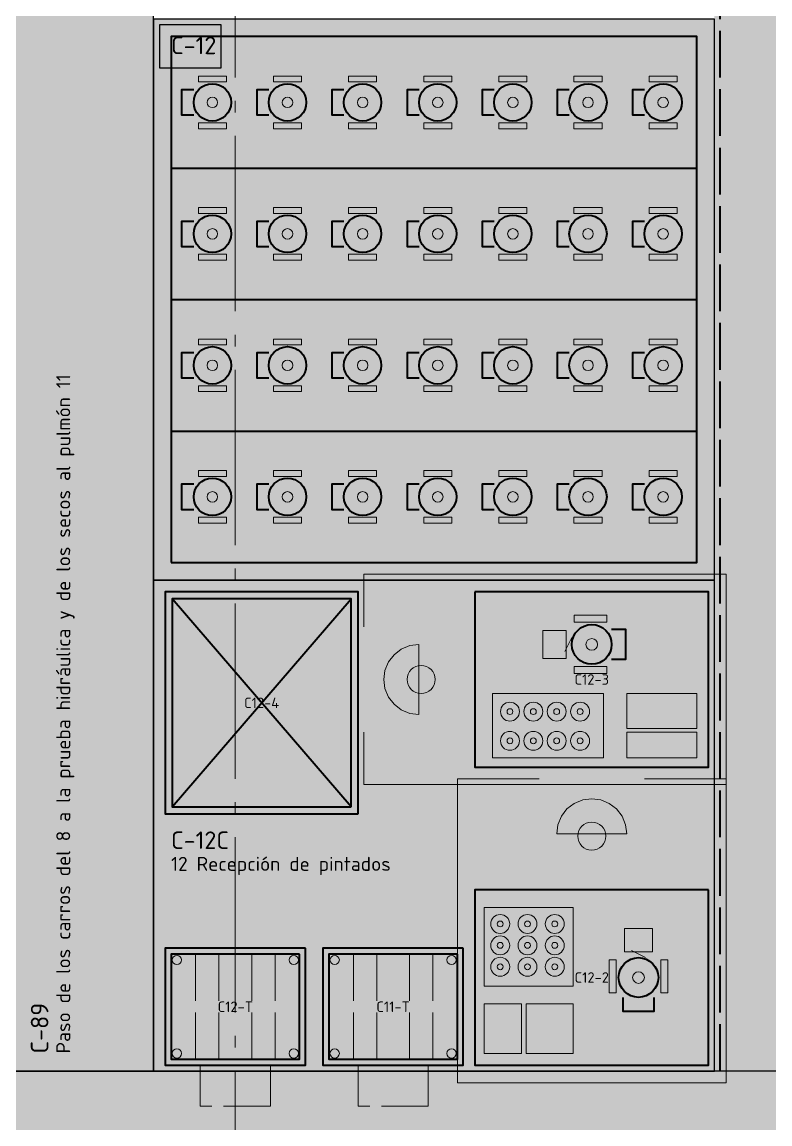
# Model space of a CAD drawing. Header units: millimetres. Extents: x 0 to 1189, y 0 to 841.
# Drawn here: x 596.7 to 660.8, y 415.5 to 509.8 of the extents above; entities that cross this region are included whole.
import ezdxf
from ezdxf.enums import TextEntityAlignment as Align

# ---------------------------------------------------------------- set-up
doc = ezdxf.new("R2010")
doc.units = ezdxf.units.MM
doc.linetypes.add('IRAM-E-TRAZOS', pattern=[5, 4, -1])
doc.linetypes.add('IRAM-F-TRAZO-PUNTO', pattern=[20, 15, -2, 1, -2])
for name, color, linetype, lineweight, true_color in [('A-AREA-TRABAJO', 30, 'CONTINUOUS', 13, 0xeb963c), ('A-DEM-AM', 2, 'CONTINUOUS', 35, 0xd7a500), ('A-DEM-RO', 1, 'CONTINUOUS', 35, 0xd21e1e), ('A-EQUIPO', 30, 'CONTINUOUS', 35, 0xe67800), ('A-PASILLO', 2, 'IRAM-E-TRAZOS', 35, 0xd7a500), ('A-SENDA', 2, 'CONTINUOUS', 25, 0xd7a500)]:
    doc.layers.add(name, color=color, linetype=linetype, lineweight=lineweight, true_color=true_color)
for name, color, linetype, lineweight in [('A-EJE', 1, 'IRAM-F-TRAZO-PUNTO', 18), ('A-EQUIPO-FINO', 8, 'CONTINUOUS', 13), ('A-EQUIPO-OCULTO', 8, 'IRAM-E-TRAZOS', 13), ('A-EQUIPO-RELLENO', 9, 'CONTINUOUS', 13), ('A-OPERARIO', 6, 'CONTINUOUS', 18), ('A-RELLENO', 9, 'CONTINUOUS', 13), ('A-SECTOR', 1, 'CONTINUOUS', 25), ('A-SECTOR-TXT', 1, 'CONTINUOUS', 25), ('A-TEXTO', 7, 'CONTINUOUS', 18)]:
    doc.layers.add(name, color=color, linetype=linetype, lineweight=lineweight)
doc.styles.add('ISO3098', font='isocpeur.ttf')

msp = doc.modelspace()

# ---------------------------------------------------------------- hatches: boundary and pattern name
at = {"layer": 'A-EQUIPO-RELLENO', "true_color": 0xf0786e}
h = msp.add_hatch(color=7, dxfattribs=at)
h.dxf.hatch_style = 1
h.paths.add_polyline_path([(614.636, 502.875), (614.581, 503.289), (614.421, 503.675), (614.167, 504.006), (613.836, 504.261), (613.45, 504.42), (613.036, 504.475), (612.622, 504.42), (612.236, 504.261), (611.904, 504.006), (611.65, 503.675), (611.49, 503.289), (611.436, 502.875), (611.49, 502.461), (611.65, 502.075), (611.904, 501.744), (612.236, 501.489), (612.622, 501.33), (613.036, 501.275), (613.45, 501.33), (613.836, 501.489), (614.167, 501.744), (614.421, 502.075), (614.581, 502.461)])
at = {"layer": 'A-EQUIPO-RELLENO', "true_color": 0x969ba0}
h = msp.add_hatch(color=7, dxfattribs=at)
h.dxf.hatch_style = 1
h.paths.add_polyline_path([(611.836, 504.625), (614.236, 504.625), (614.236, 505.125), (611.836, 505.125)])
at = {"layer": 'A-EQUIPO-RELLENO', "true_color": 0xf0786e}
h = msp.add_hatch(color=7, dxfattribs=at)
h.dxf.hatch_style = 1
h.paths.add_polyline_path([(621.064, 502.875), (621.01, 503.289), (620.85, 503.675), (620.596, 504.006), (620.264, 504.261), (619.878, 504.42), (619.464, 504.475), (619.05, 504.42), (618.664, 504.261), (618.333, 504.006), (618.079, 503.675), (617.919, 503.289), (617.864, 502.875), (617.919, 502.461), (618.079, 502.075), (618.333, 501.744), (618.664, 501.489), (619.05, 501.33), (619.464, 501.275), (619.878, 501.33), (620.264, 501.489), (620.596, 501.744), (620.85, 502.075), (621.01, 502.461)])
at = {"layer": 'A-EQUIPO-RELLENO', "true_color": 0x969ba0}
h = msp.add_hatch(color=7, dxfattribs=at)
h.dxf.hatch_style = 1
h.paths.add_polyline_path([(618.264, 504.625), (620.664, 504.625), (620.664, 505.125), (618.264, 505.125)])
at = {"layer": 'A-EQUIPO-RELLENO', "true_color": 0xf0786e}
h = msp.add_hatch(color=7, dxfattribs=at)
h.dxf.hatch_style = 1
h.paths.add_polyline_path([(627.493, 502.875), (627.438, 503.289), (627.278, 503.675), (627.024, 504.006), (626.693, 504.261), (626.307, 504.42), (625.893, 504.475), (625.479, 504.42), (625.093, 504.261), (624.761, 504.006), (624.507, 503.675), (624.347, 503.289), (624.293, 502.875), (624.347, 502.461), (624.507, 502.075), (624.761, 501.744), (625.093, 501.489), (625.479, 501.33), (625.893, 501.275), (626.307, 501.33), (626.693, 501.489), (627.024, 501.744), (627.278, 502.075), (627.438, 502.461)])
at = {"layer": 'A-EQUIPO-RELLENO', "true_color": 0x969ba0}
h = msp.add_hatch(color=7, dxfattribs=at)
h.dxf.hatch_style = 1
h.paths.add_polyline_path([(624.693, 504.625), (627.093, 504.625), (627.093, 505.125), (624.693, 505.125)])
at = {"layer": 'A-EQUIPO-RELLENO', "true_color": 0xf0786e}
h = msp.add_hatch(color=7, dxfattribs=at)
h.dxf.hatch_style = 1
h.paths.add_polyline_path([(633.921, 502.875), (633.867, 503.289), (633.707, 503.675), (633.453, 504.006), (633.121, 504.261), (632.736, 504.42), (632.321, 504.475), (631.907, 504.42), (631.521, 504.261), (631.19, 504.006), (630.936, 503.675), (630.776, 503.289), (630.721, 502.875), (630.776, 502.461), (630.936, 502.075), (631.19, 501.744), (631.521, 501.489), (631.907, 501.33), (632.321, 501.275), (632.736, 501.33), (633.121, 501.489), (633.453, 501.744), (633.707, 502.075), (633.867, 502.461)])
at = {"layer": 'A-EQUIPO-RELLENO', "true_color": 0x969ba0}
h = msp.add_hatch(color=7, dxfattribs=at)
h.dxf.hatch_style = 1
h.paths.add_polyline_path([(631.121, 504.625), (633.521, 504.625), (633.521, 505.125), (631.121, 505.125)])
at = {"layer": 'A-EQUIPO-RELLENO', "true_color": 0xf0786e}
h = msp.add_hatch(color=7, dxfattribs=at)
h.dxf.hatch_style = 1
h.paths.add_polyline_path([(640.35, 502.875), (640.295, 503.289), (640.136, 503.675), (639.881, 504.006), (639.55, 504.261), (639.164, 504.42), (638.75, 504.475), (638.336, 504.42), (637.95, 504.261), (637.619, 504.006), (637.364, 503.675), (637.205, 503.289), (637.15, 502.875), (637.205, 502.461), (637.364, 502.075), (637.619, 501.744), (637.95, 501.489), (638.336, 501.33), (638.75, 501.275), (639.164, 501.33), (639.55, 501.489), (639.881, 501.744), (640.136, 502.075), (640.295, 502.461)])
at = {"layer": 'A-EQUIPO-RELLENO', "true_color": 0x969ba0}
h = msp.add_hatch(color=7, dxfattribs=at)
h.dxf.hatch_style = 1
h.paths.add_polyline_path([(637.55, 504.625), (639.95, 504.625), (639.95, 505.125), (637.55, 505.125)])
at = {"layer": 'A-EQUIPO-RELLENO', "true_color": 0xf0786e}
h = msp.add_hatch(color=7, dxfattribs=at)
h.dxf.hatch_style = 1
h.paths.add_polyline_path([(646.779, 502.875), (646.724, 503.289), (646.564, 503.675), (646.31, 504.006), (645.979, 504.261), (645.593, 504.42), (645.179, 504.475), (644.764, 504.42), (644.379, 504.261), (644.047, 504.006), (643.793, 503.675), (643.633, 503.289), (643.579, 502.875), (643.633, 502.461), (643.793, 502.075), (644.047, 501.744), (644.379, 501.489), (644.764, 501.33), (645.179, 501.275), (645.593, 501.33), (645.979, 501.489), (646.31, 501.744), (646.564, 502.075), (646.724, 502.461)])
at = {"layer": 'A-EQUIPO-RELLENO', "true_color": 0x969ba0}
h = msp.add_hatch(color=7, dxfattribs=at)
h.dxf.hatch_style = 1
h.paths.add_polyline_path([(643.979, 504.625), (646.379, 504.625), (646.379, 505.125), (643.979, 505.125)])
at = {"layer": 'A-EQUIPO-RELLENO', "true_color": 0xf0786e}
h = msp.add_hatch(color=7, dxfattribs=at)
h.dxf.hatch_style = 1
h.paths.add_polyline_path([(653.207, 502.875), (653.153, 503.289), (652.993, 503.675), (652.739, 504.006), (652.407, 504.261), (652.021, 504.42), (651.607, 504.475), (651.193, 504.42), (650.807, 504.261), (650.476, 504.006), (650.222, 503.675), (650.062, 503.289), (650.007, 502.875), (650.062, 502.461), (650.222, 502.075), (650.476, 501.744), (650.807, 501.489), (651.193, 501.33), (651.607, 501.275), (652.021, 501.33), (652.407, 501.489), (652.739, 501.744), (652.993, 502.075), (653.153, 502.461)])
at = {"layer": 'A-EQUIPO-RELLENO', "true_color": 0x969ba0}
h = msp.add_hatch(color=7, dxfattribs=at)
h.dxf.hatch_style = 1
h.paths.add_polyline_path([(650.407, 504.625), (652.807, 504.625), (652.807, 505.125), (650.407, 505.125)])
h = msp.add_hatch(color=7, dxfattribs=at)
h.dxf.hatch_style = 1
h.paths.add_polyline_path([(611.836, 500.625), (614.236, 500.625), (614.236, 501.125), (611.836, 501.125)])
h = msp.add_hatch(color=7, dxfattribs=at)
h.dxf.hatch_style = 1
h.paths.add_polyline_path([(618.264, 500.625), (620.664, 500.625), (620.664, 501.125), (618.264, 501.125)])
h = msp.add_hatch(color=7, dxfattribs=at)
h.dxf.hatch_style = 1
h.paths.add_polyline_path([(624.693, 500.625), (627.093, 500.625), (627.093, 501.125), (624.693, 501.125)])
h = msp.add_hatch(color=7, dxfattribs=at)
h.dxf.hatch_style = 1
h.paths.add_polyline_path([(631.121, 500.625), (633.521, 500.625), (633.521, 501.125), (631.121, 501.125)])
h = msp.add_hatch(color=7, dxfattribs=at)
h.dxf.hatch_style = 1
h.paths.add_polyline_path([(637.55, 500.625), (639.95, 500.625), (639.95, 501.125), (637.55, 501.125)])
h = msp.add_hatch(color=7, dxfattribs=at)
h.dxf.hatch_style = 1
h.paths.add_polyline_path([(643.979, 500.625), (646.379, 500.625), (646.379, 501.125), (643.979, 501.125)])
h = msp.add_hatch(color=7, dxfattribs=at)
h.dxf.hatch_style = 1
h.paths.add_polyline_path([(650.407, 500.625), (652.807, 500.625), (652.807, 501.125), (650.407, 501.125)])
at = {"layer": 'A-EQUIPO-RELLENO', "true_color": 0xf0786e}
h = msp.add_hatch(color=7, dxfattribs=at)
h.dxf.hatch_style = 1
h.paths.add_polyline_path([(614.636, 491.625), (614.581, 492.039), (614.421, 492.425), (614.167, 492.756), (613.836, 493.011), (613.45, 493.17), (613.036, 493.225), (612.622, 493.17), (612.236, 493.011), (611.904, 492.756), (611.65, 492.425), (611.49, 492.039), (611.436, 491.625), (611.49, 491.211), (611.65, 490.825), (611.904, 490.494), (612.236, 490.239), (612.622, 490.08), (613.036, 490.025), (613.45, 490.08), (613.836, 490.239), (614.167, 490.494), (614.421, 490.825), (614.581, 491.211)])
at = {"layer": 'A-EQUIPO-RELLENO', "true_color": 0x969ba0}
h = msp.add_hatch(color=7, dxfattribs=at)
h.dxf.hatch_style = 1
h.paths.add_polyline_path([(611.836, 493.375), (614.236, 493.375), (614.236, 493.875), (611.836, 493.875)])
at = {"layer": 'A-EQUIPO-RELLENO', "true_color": 0xf0786e}
h = msp.add_hatch(color=7, dxfattribs=at)
h.dxf.hatch_style = 1
h.paths.add_polyline_path([(621.064, 491.625), (621.01, 492.039), (620.85, 492.425), (620.596, 492.756), (620.264, 493.011), (619.878, 493.17), (619.464, 493.225), (619.05, 493.17), (618.664, 493.011), (618.333, 492.756), (618.079, 492.425), (617.919, 492.039), (617.864, 491.625), (617.919, 491.211), (618.079, 490.825), (618.333, 490.494), (618.664, 490.239), (619.05, 490.08), (619.464, 490.025), (619.878, 490.08), (620.264, 490.239), (620.596, 490.494), (620.85, 490.825), (621.01, 491.211)])
at = {"layer": 'A-EQUIPO-RELLENO', "true_color": 0x969ba0}
h = msp.add_hatch(color=7, dxfattribs=at)
h.dxf.hatch_style = 1
h.paths.add_polyline_path([(618.264, 493.375), (620.664, 493.375), (620.664, 493.875), (618.264, 493.875)])
at = {"layer": 'A-EQUIPO-RELLENO', "true_color": 0xf0786e}
h = msp.add_hatch(color=7, dxfattribs=at)
h.dxf.hatch_style = 1
h.paths.add_polyline_path([(627.493, 491.625), (627.438, 492.039), (627.278, 492.425), (627.024, 492.756), (626.693, 493.011), (626.307, 493.17), (625.893, 493.225), (625.479, 493.17), (625.093, 493.011), (624.761, 492.756), (624.507, 492.425), (624.347, 492.039), (624.293, 491.625), (624.347, 491.211), (624.507, 490.825), (624.761, 490.494), (625.093, 490.239), (625.479, 490.08), (625.893, 490.025), (626.307, 490.08), (626.693, 490.239), (627.024, 490.494), (627.278, 490.825), (627.438, 491.211)])
at = {"layer": 'A-EQUIPO-RELLENO', "true_color": 0x969ba0}
h = msp.add_hatch(color=7, dxfattribs=at)
h.dxf.hatch_style = 1
h.paths.add_polyline_path([(624.693, 493.375), (627.093, 493.375), (627.093, 493.875), (624.693, 493.875)])
at = {"layer": 'A-EQUIPO-RELLENO', "true_color": 0xf0786e}
h = msp.add_hatch(color=7, dxfattribs=at)
h.dxf.hatch_style = 1
h.paths.add_polyline_path([(633.921, 491.625), (633.867, 492.039), (633.707, 492.425), (633.453, 492.756), (633.121, 493.011), (632.736, 493.17), (632.321, 493.225), (631.907, 493.17), (631.521, 493.011), (631.19, 492.756), (630.936, 492.425), (630.776, 492.039), (630.721, 491.625), (630.776, 491.211), (630.936, 490.825), (631.19, 490.494), (631.521, 490.239), (631.907, 490.08), (632.321, 490.025), (632.736, 490.08), (633.121, 490.239), (633.453, 490.494), (633.707, 490.825), (633.867, 491.211)])
at = {"layer": 'A-EQUIPO-RELLENO', "true_color": 0x969ba0}
h = msp.add_hatch(color=7, dxfattribs=at)
h.dxf.hatch_style = 1
h.paths.add_polyline_path([(631.121, 493.375), (633.521, 493.375), (633.521, 493.875), (631.121, 493.875)])
at = {"layer": 'A-EQUIPO-RELLENO', "true_color": 0xf0786e}
h = msp.add_hatch(color=7, dxfattribs=at)
h.dxf.hatch_style = 1
h.paths.add_polyline_path([(640.35, 491.625), (640.295, 492.039), (640.136, 492.425), (639.881, 492.756), (639.55, 493.011), (639.164, 493.17), (638.75, 493.225), (638.336, 493.17), (637.95, 493.011), (637.619, 492.756), (637.364, 492.425), (637.205, 492.039), (637.15, 491.625), (637.205, 491.211), (637.364, 490.825), (637.619, 490.494), (637.95, 490.239), (638.336, 490.08), (638.75, 490.025), (639.164, 490.08), (639.55, 490.239), (639.881, 490.494), (640.136, 490.825), (640.295, 491.211)])
at = {"layer": 'A-EQUIPO-RELLENO', "true_color": 0x969ba0}
h = msp.add_hatch(color=7, dxfattribs=at)
h.dxf.hatch_style = 1
h.paths.add_polyline_path([(637.55, 493.375), (639.95, 493.375), (639.95, 493.875), (637.55, 493.875)])
at = {"layer": 'A-EQUIPO-RELLENO', "true_color": 0xf0786e}
h = msp.add_hatch(color=7, dxfattribs=at)
h.dxf.hatch_style = 1
h.paths.add_polyline_path([(646.779, 491.625), (646.724, 492.039), (646.564, 492.425), (646.31, 492.756), (645.979, 493.011), (645.593, 493.17), (645.179, 493.225), (644.764, 493.17), (644.379, 493.011), (644.047, 492.756), (643.793, 492.425), (643.633, 492.039), (643.579, 491.625), (643.633, 491.211), (643.793, 490.825), (644.047, 490.494), (644.379, 490.239), (644.764, 490.08), (645.179, 490.025), (645.593, 490.08), (645.979, 490.239), (646.31, 490.494), (646.564, 490.825), (646.724, 491.211)])
at = {"layer": 'A-EQUIPO-RELLENO', "true_color": 0x969ba0}
h = msp.add_hatch(color=7, dxfattribs=at)
h.dxf.hatch_style = 1
h.paths.add_polyline_path([(643.979, 493.375), (646.379, 493.375), (646.379, 493.875), (643.979, 493.875)])
at = {"layer": 'A-EQUIPO-RELLENO', "true_color": 0xf0786e}
h = msp.add_hatch(color=7, dxfattribs=at)
h.dxf.hatch_style = 1
h.paths.add_polyline_path([(653.207, 491.625), (653.153, 492.039), (652.993, 492.425), (652.739, 492.756), (652.407, 493.011), (652.021, 493.17), (651.607, 493.225), (651.193, 493.17), (650.807, 493.011), (650.476, 492.756), (650.222, 492.425), (650.062, 492.039), (650.007, 491.625), (650.062, 491.211), (650.222, 490.825), (650.476, 490.494), (650.807, 490.239), (651.193, 490.08), (651.607, 490.025), (652.021, 490.08), (652.407, 490.239), (652.739, 490.494), (652.993, 490.825), (653.153, 491.211)])
at = {"layer": 'A-EQUIPO-RELLENO', "true_color": 0x969ba0}
h = msp.add_hatch(color=7, dxfattribs=at)
h.dxf.hatch_style = 1
h.paths.add_polyline_path([(650.407, 493.375), (652.807, 493.375), (652.807, 493.875), (650.407, 493.875)])
h = msp.add_hatch(color=7, dxfattribs=at)
h.dxf.hatch_style = 1
h.paths.add_polyline_path([(611.836, 489.375), (614.236, 489.375), (614.236, 489.875), (611.836, 489.875)])
h = msp.add_hatch(color=7, dxfattribs=at)
h.dxf.hatch_style = 1
h.paths.add_polyline_path([(618.264, 489.375), (620.664, 489.375), (620.664, 489.875), (618.264, 489.875)])
h = msp.add_hatch(color=7, dxfattribs=at)
h.dxf.hatch_style = 1
h.paths.add_polyline_path([(624.693, 489.375), (627.093, 489.375), (627.093, 489.875), (624.693, 489.875)])
h = msp.add_hatch(color=7, dxfattribs=at)
h.dxf.hatch_style = 1
h.paths.add_polyline_path([(631.121, 489.375), (633.521, 489.375), (633.521, 489.875), (631.121, 489.875)])
h = msp.add_hatch(color=7, dxfattribs=at)
h.dxf.hatch_style = 1
h.paths.add_polyline_path([(637.55, 489.375), (639.95, 489.375), (639.95, 489.875), (637.55, 489.875)])
h = msp.add_hatch(color=7, dxfattribs=at)
h.dxf.hatch_style = 1
h.paths.add_polyline_path([(643.979, 489.375), (646.379, 489.375), (646.379, 489.875), (643.979, 489.875)])
h = msp.add_hatch(color=7, dxfattribs=at)
h.dxf.hatch_style = 1
h.paths.add_polyline_path([(650.407, 489.375), (652.807, 489.375), (652.807, 489.875), (650.407, 489.875)])
at = {"layer": 'A-EQUIPO-RELLENO', "true_color": 0xf0786e}
h = msp.add_hatch(color=7, dxfattribs=at)
h.dxf.hatch_style = 1
h.paths.add_polyline_path([(614.636, 480.375), (614.581, 480.789), (614.421, 481.175), (614.167, 481.506), (613.836, 481.761), (613.45, 481.92), (613.036, 481.975), (612.622, 481.92), (612.236, 481.761), (611.904, 481.506), (611.65, 481.175), (611.49, 480.789), (611.436, 480.375), (611.49, 479.961), (611.65, 479.575), (611.904, 479.244), (612.236, 478.989), (612.622, 478.83), (613.036, 478.775), (613.45, 478.83), (613.836, 478.989), (614.167, 479.244), (614.421, 479.575), (614.581, 479.961)])
at = {"layer": 'A-EQUIPO-RELLENO', "true_color": 0x969ba0}
h = msp.add_hatch(color=7, dxfattribs=at)
h.dxf.hatch_style = 1
h.paths.add_polyline_path([(611.836, 482.125), (614.236, 482.125), (614.236, 482.625), (611.836, 482.625)])
at = {"layer": 'A-EQUIPO-RELLENO', "true_color": 0xf0786e}
h = msp.add_hatch(color=7, dxfattribs=at)
h.dxf.hatch_style = 1
h.paths.add_polyline_path([(621.064, 480.375), (621.01, 480.789), (620.85, 481.175), (620.596, 481.506), (620.264, 481.761), (619.878, 481.92), (619.464, 481.975), (619.05, 481.92), (618.664, 481.761), (618.333, 481.506), (618.079, 481.175), (617.919, 480.789), (617.864, 480.375), (617.919, 479.961), (618.079, 479.575), (618.333, 479.244), (618.664, 478.989), (619.05, 478.83), (619.464, 478.775), (619.878, 478.83), (620.264, 478.989), (620.596, 479.244), (620.85, 479.575), (621.01, 479.961)])
at = {"layer": 'A-EQUIPO-RELLENO', "true_color": 0x969ba0}
h = msp.add_hatch(color=7, dxfattribs=at)
h.dxf.hatch_style = 1
h.paths.add_polyline_path([(618.264, 482.125), (620.664, 482.125), (620.664, 482.625), (618.264, 482.625)])
at = {"layer": 'A-EQUIPO-RELLENO', "true_color": 0xf0786e}
h = msp.add_hatch(color=7, dxfattribs=at)
h.dxf.hatch_style = 1
h.paths.add_polyline_path([(627.493, 480.375), (627.438, 480.789), (627.278, 481.175), (627.024, 481.506), (626.693, 481.761), (626.307, 481.92), (625.893, 481.975), (625.479, 481.92), (625.093, 481.761), (624.761, 481.506), (624.507, 481.175), (624.347, 480.789), (624.293, 480.375), (624.347, 479.961), (624.507, 479.575), (624.761, 479.244), (625.093, 478.989), (625.479, 478.83), (625.893, 478.775), (626.307, 478.83), (626.693, 478.989), (627.024, 479.244), (627.278, 479.575), (627.438, 479.961)])
at = {"layer": 'A-EQUIPO-RELLENO', "true_color": 0x969ba0}
h = msp.add_hatch(color=7, dxfattribs=at)
h.dxf.hatch_style = 1
h.paths.add_polyline_path([(624.693, 482.125), (627.093, 482.125), (627.093, 482.625), (624.693, 482.625)])
at = {"layer": 'A-EQUIPO-RELLENO', "true_color": 0xf0786e}
h = msp.add_hatch(color=7, dxfattribs=at)
h.dxf.hatch_style = 1
h.paths.add_polyline_path([(633.921, 480.375), (633.867, 480.789), (633.707, 481.175), (633.453, 481.506), (633.121, 481.761), (632.736, 481.92), (632.321, 481.975), (631.907, 481.92), (631.521, 481.761), (631.19, 481.506), (630.936, 481.175), (630.776, 480.789), (630.721, 480.375), (630.776, 479.961), (630.936, 479.575), (631.19, 479.244), (631.521, 478.989), (631.907, 478.83), (632.321, 478.775), (632.736, 478.83), (633.121, 478.989), (633.453, 479.244), (633.707, 479.575), (633.867, 479.961)])
at = {"layer": 'A-EQUIPO-RELLENO', "true_color": 0x969ba0}
h = msp.add_hatch(color=7, dxfattribs=at)
h.dxf.hatch_style = 1
h.paths.add_polyline_path([(631.121, 482.125), (633.521, 482.125), (633.521, 482.625), (631.121, 482.625)])
at = {"layer": 'A-EQUIPO-RELLENO', "true_color": 0xf0786e}
h = msp.add_hatch(color=7, dxfattribs=at)
h.dxf.hatch_style = 1
h.paths.add_polyline_path([(640.35, 480.375), (640.295, 480.789), (640.136, 481.175), (639.881, 481.506), (639.55, 481.761), (639.164, 481.92), (638.75, 481.975), (638.336, 481.92), (637.95, 481.761), (637.619, 481.506), (637.364, 481.175), (637.205, 480.789), (637.15, 480.375), (637.205, 479.961), (637.364, 479.575), (637.619, 479.244), (637.95, 478.989), (638.336, 478.83), (638.75, 478.775), (639.164, 478.83), (639.55, 478.989), (639.881, 479.244), (640.136, 479.575), (640.295, 479.961)])
at = {"layer": 'A-EQUIPO-RELLENO', "true_color": 0x969ba0}
h = msp.add_hatch(color=7, dxfattribs=at)
h.dxf.hatch_style = 1
h.paths.add_polyline_path([(637.55, 482.125), (639.95, 482.125), (639.95, 482.625), (637.55, 482.625)])
at = {"layer": 'A-EQUIPO-RELLENO', "true_color": 0xf0786e}
h = msp.add_hatch(color=7, dxfattribs=at)
h.dxf.hatch_style = 1
h.paths.add_polyline_path([(646.779, 480.375), (646.724, 480.789), (646.564, 481.175), (646.31, 481.506), (645.979, 481.761), (645.593, 481.92), (645.179, 481.975), (644.764, 481.92), (644.379, 481.761), (644.047, 481.506), (643.793, 481.175), (643.633, 480.789), (643.579, 480.375), (643.633, 479.961), (643.793, 479.575), (644.047, 479.244), (644.379, 478.989), (644.764, 478.83), (645.179, 478.775), (645.593, 478.83), (645.979, 478.989), (646.31, 479.244), (646.564, 479.575), (646.724, 479.961)])
at = {"layer": 'A-EQUIPO-RELLENO', "true_color": 0x969ba0}
h = msp.add_hatch(color=7, dxfattribs=at)
h.dxf.hatch_style = 1
h.paths.add_polyline_path([(643.979, 482.125), (646.379, 482.125), (646.379, 482.625), (643.979, 482.625)])
at = {"layer": 'A-EQUIPO-RELLENO', "true_color": 0xf0786e}
h = msp.add_hatch(color=7, dxfattribs=at)
h.dxf.hatch_style = 1
h.paths.add_polyline_path([(653.207, 480.375), (653.153, 480.789), (652.993, 481.175), (652.739, 481.506), (652.407, 481.761), (652.021, 481.92), (651.607, 481.975), (651.193, 481.92), (650.807, 481.761), (650.476, 481.506), (650.222, 481.175), (650.062, 480.789), (650.007, 480.375), (650.062, 479.961), (650.222, 479.575), (650.476, 479.244), (650.807, 478.989), (651.193, 478.83), (651.607, 478.775), (652.021, 478.83), (652.407, 478.989), (652.739, 479.244), (652.993, 479.575), (653.153, 479.961)])
at = {"layer": 'A-EQUIPO-RELLENO', "true_color": 0x969ba0}
h = msp.add_hatch(color=7, dxfattribs=at)
h.dxf.hatch_style = 1
h.paths.add_polyline_path([(650.407, 482.125), (652.807, 482.125), (652.807, 482.625), (650.407, 482.625)])
h = msp.add_hatch(color=7, dxfattribs=at)
h.dxf.hatch_style = 1
h.paths.add_polyline_path([(611.836, 478.125), (614.236, 478.125), (614.236, 478.625), (611.836, 478.625)])
h = msp.add_hatch(color=7, dxfattribs=at)
h.dxf.hatch_style = 1
h.paths.add_polyline_path([(618.264, 478.125), (620.664, 478.125), (620.664, 478.625), (618.264, 478.625)])
h = msp.add_hatch(color=7, dxfattribs=at)
h.dxf.hatch_style = 1
h.paths.add_polyline_path([(624.693, 478.125), (627.093, 478.125), (627.093, 478.625), (624.693, 478.625)])
h = msp.add_hatch(color=7, dxfattribs=at)
h.dxf.hatch_style = 1
h.paths.add_polyline_path([(631.121, 478.125), (633.521, 478.125), (633.521, 478.625), (631.121, 478.625)])
h = msp.add_hatch(color=7, dxfattribs=at)
h.dxf.hatch_style = 1
h.paths.add_polyline_path([(637.55, 478.125), (639.95, 478.125), (639.95, 478.625), (637.55, 478.625)])
h = msp.add_hatch(color=7, dxfattribs=at)
h.dxf.hatch_style = 1
h.paths.add_polyline_path([(643.979, 478.125), (646.379, 478.125), (646.379, 478.625), (643.979, 478.625)])
h = msp.add_hatch(color=7, dxfattribs=at)
h.dxf.hatch_style = 1
h.paths.add_polyline_path([(650.407, 478.125), (652.807, 478.125), (652.807, 478.625), (650.407, 478.625)])
at = {"layer": 'A-EQUIPO-RELLENO', "true_color": 0xf0786e}
h = msp.add_hatch(color=7, dxfattribs=at)
h.dxf.hatch_style = 1
h.paths.add_polyline_path([(614.636, 469.125), (614.581, 469.539), (614.421, 469.925), (614.167, 470.256), (613.836, 470.511), (613.45, 470.67), (613.036, 470.725), (612.622, 470.67), (612.236, 470.511), (611.904, 470.256), (611.65, 469.925), (611.49, 469.539), (611.436, 469.125), (611.49, 468.711), (611.65, 468.325), (611.904, 467.994), (612.236, 467.739), (612.622, 467.58), (613.036, 467.525), (613.45, 467.58), (613.836, 467.739), (614.167, 467.994), (614.421, 468.325), (614.581, 468.711)])
at = {"layer": 'A-EQUIPO-RELLENO', "true_color": 0x969ba0}
h = msp.add_hatch(color=7, dxfattribs=at)
h.dxf.hatch_style = 1
h.paths.add_polyline_path([(611.836, 470.875), (614.236, 470.875), (614.236, 471.375), (611.836, 471.375)])
at = {"layer": 'A-EQUIPO-RELLENO', "true_color": 0xf0786e}
h = msp.add_hatch(color=7, dxfattribs=at)
h.dxf.hatch_style = 1
h.paths.add_polyline_path([(621.064, 469.125), (621.01, 469.539), (620.85, 469.925), (620.596, 470.256), (620.264, 470.511), (619.878, 470.67), (619.464, 470.725), (619.05, 470.67), (618.664, 470.511), (618.333, 470.256), (618.079, 469.925), (617.919, 469.539), (617.864, 469.125), (617.919, 468.711), (618.079, 468.325), (618.333, 467.994), (618.664, 467.739), (619.05, 467.58), (619.464, 467.525), (619.878, 467.58), (620.264, 467.739), (620.596, 467.994), (620.85, 468.325), (621.01, 468.711)])
at = {"layer": 'A-EQUIPO-RELLENO', "true_color": 0x969ba0}
h = msp.add_hatch(color=7, dxfattribs=at)
h.dxf.hatch_style = 1
h.paths.add_polyline_path([(618.264, 470.875), (620.664, 470.875), (620.664, 471.375), (618.264, 471.375)])
at = {"layer": 'A-EQUIPO-RELLENO', "true_color": 0xf0786e}
h = msp.add_hatch(color=7, dxfattribs=at)
h.dxf.hatch_style = 1
h.paths.add_polyline_path([(627.493, 469.125), (627.438, 469.539), (627.278, 469.925), (627.024, 470.256), (626.693, 470.511), (626.307, 470.67), (625.893, 470.725), (625.479, 470.67), (625.093, 470.511), (624.761, 470.256), (624.507, 469.925), (624.347, 469.539), (624.293, 469.125), (624.347, 468.711), (624.507, 468.325), (624.761, 467.994), (625.093, 467.739), (625.479, 467.58), (625.893, 467.525), (626.307, 467.58), (626.693, 467.739), (627.024, 467.994), (627.278, 468.325), (627.438, 468.711)])
at = {"layer": 'A-EQUIPO-RELLENO', "true_color": 0x969ba0}
h = msp.add_hatch(color=7, dxfattribs=at)
h.dxf.hatch_style = 1
h.paths.add_polyline_path([(624.693, 470.875), (627.093, 470.875), (627.093, 471.375), (624.693, 471.375)])
at = {"layer": 'A-EQUIPO-RELLENO', "true_color": 0xf0786e}
h = msp.add_hatch(color=7, dxfattribs=at)
h.dxf.hatch_style = 1
h.paths.add_polyline_path([(633.921, 469.125), (633.867, 469.539), (633.707, 469.925), (633.453, 470.256), (633.121, 470.511), (632.736, 470.67), (632.321, 470.725), (631.907, 470.67), (631.521, 470.511), (631.19, 470.256), (630.936, 469.925), (630.776, 469.539), (630.721, 469.125), (630.776, 468.711), (630.936, 468.325), (631.19, 467.994), (631.521, 467.739), (631.907, 467.58), (632.321, 467.525), (632.736, 467.58), (633.121, 467.739), (633.453, 467.994), (633.707, 468.325), (633.867, 468.711)])
at = {"layer": 'A-EQUIPO-RELLENO', "true_color": 0x969ba0}
h = msp.add_hatch(color=7, dxfattribs=at)
h.dxf.hatch_style = 1
h.paths.add_polyline_path([(631.121, 470.875), (633.521, 470.875), (633.521, 471.375), (631.121, 471.375)])
at = {"layer": 'A-EQUIPO-RELLENO', "true_color": 0xf0786e}
h = msp.add_hatch(color=7, dxfattribs=at)
h.dxf.hatch_style = 1
h.paths.add_polyline_path([(640.35, 469.125), (640.295, 469.539), (640.136, 469.925), (639.881, 470.256), (639.55, 470.511), (639.164, 470.67), (638.75, 470.725), (638.336, 470.67), (637.95, 470.511), (637.619, 470.256), (637.364, 469.925), (637.205, 469.539), (637.15, 469.125), (637.205, 468.711), (637.364, 468.325), (637.619, 467.994), (637.95, 467.739), (638.336, 467.58), (638.75, 467.525), (639.164, 467.58), (639.55, 467.739), (639.881, 467.994), (640.136, 468.325), (640.295, 468.711)])
at = {"layer": 'A-EQUIPO-RELLENO', "true_color": 0x969ba0}
h = msp.add_hatch(color=7, dxfattribs=at)
h.dxf.hatch_style = 1
h.paths.add_polyline_path([(637.55, 470.875), (639.95, 470.875), (639.95, 471.375), (637.55, 471.375)])
at = {"layer": 'A-EQUIPO-RELLENO', "true_color": 0xf0786e}
h = msp.add_hatch(color=7, dxfattribs=at)
h.dxf.hatch_style = 1
h.paths.add_polyline_path([(646.779, 469.125), (646.724, 469.539), (646.564, 469.925), (646.31, 470.256), (645.979, 470.511), (645.593, 470.67), (645.179, 470.725), (644.764, 470.67), (644.379, 470.511), (644.047, 470.256), (643.793, 469.925), (643.633, 469.539), (643.579, 469.125), (643.633, 468.711), (643.793, 468.325), (644.047, 467.994), (644.379, 467.739), (644.764, 467.58), (645.179, 467.525), (645.593, 467.58), (645.979, 467.739), (646.31, 467.994), (646.564, 468.325), (646.724, 468.711)])
at = {"layer": 'A-EQUIPO-RELLENO', "true_color": 0x969ba0}
h = msp.add_hatch(color=7, dxfattribs=at)
h.dxf.hatch_style = 1
h.paths.add_polyline_path([(643.979, 470.875), (646.379, 470.875), (646.379, 471.375), (643.979, 471.375)])
at = {"layer": 'A-EQUIPO-RELLENO', "true_color": 0xf0786e}
h = msp.add_hatch(color=7, dxfattribs=at)
h.dxf.hatch_style = 1
h.paths.add_polyline_path([(653.207, 469.125), (653.153, 469.539), (652.993, 469.925), (652.739, 470.256), (652.407, 470.511), (652.021, 470.67), (651.607, 470.725), (651.193, 470.67), (650.807, 470.511), (650.476, 470.256), (650.222, 469.925), (650.062, 469.539), (650.007, 469.125), (650.062, 468.711), (650.222, 468.325), (650.476, 467.994), (650.807, 467.739), (651.193, 467.58), (651.607, 467.525), (652.021, 467.58), (652.407, 467.739), (652.739, 467.994), (652.993, 468.325), (653.153, 468.711)])
at = {"layer": 'A-EQUIPO-RELLENO', "true_color": 0x969ba0}
h = msp.add_hatch(color=7, dxfattribs=at)
h.dxf.hatch_style = 1
h.paths.add_polyline_path([(650.407, 470.875), (652.807, 470.875), (652.807, 471.375), (650.407, 471.375)])
h = msp.add_hatch(color=7, dxfattribs=at)
h.dxf.hatch_style = 1
h.paths.add_polyline_path([(611.836, 466.875), (614.236, 466.875), (614.236, 467.375), (611.836, 467.375)])
h = msp.add_hatch(color=7, dxfattribs=at)
h.dxf.hatch_style = 1
h.paths.add_polyline_path([(618.264, 466.875), (620.664, 466.875), (620.664, 467.375), (618.264, 467.375)])
h = msp.add_hatch(color=7, dxfattribs=at)
h.dxf.hatch_style = 1
h.paths.add_polyline_path([(624.693, 466.875), (627.093, 466.875), (627.093, 467.375), (624.693, 467.375)])
h = msp.add_hatch(color=7, dxfattribs=at)
h.dxf.hatch_style = 1
h.paths.add_polyline_path([(631.121, 466.875), (633.521, 466.875), (633.521, 467.375), (631.121, 467.375)])
h = msp.add_hatch(color=7, dxfattribs=at)
h.dxf.hatch_style = 1
h.paths.add_polyline_path([(637.55, 466.875), (639.95, 466.875), (639.95, 467.375), (637.55, 467.375)])
h = msp.add_hatch(color=7, dxfattribs=at)
h.dxf.hatch_style = 1
h.paths.add_polyline_path([(643.979, 466.875), (646.379, 466.875), (646.379, 467.375), (643.979, 467.375)])
h = msp.add_hatch(color=7, dxfattribs=at)
h.dxf.hatch_style = 1
h.paths.add_polyline_path([(650.407, 466.875), (652.807, 466.875), (652.807, 467.375), (650.407, 467.375)])
h = msp.add_hatch(color=7, dxfattribs=at)
h.dxf.hatch_style = 1
h.paths.add_polyline_path([(644, 459), (644, 458.4), (646.8, 458.4), (646.8, 459)])
at = {"layer": 'A-EQUIPO-RELLENO', "true_color": 0xdc3c3c}
h = msp.add_hatch(color=7, dxfattribs=at)
h.dxf.hatch_style = 1
h.paths.add_polyline_path([(641.3, 457.7), (641.3, 455.3), (643.3, 455.3), (643.3, 457.7)])
at = {"layer": 'A-EQUIPO-RELLENO', "true_color": 0xf0786e}
h = msp.add_hatch(color=7, dxfattribs=at)
h.dxf.hatch_style = 1
h.paths.add_polyline_path([(645.5, 454.8), (645.94, 454.858), (646.35, 455.028), (646.702, 455.298), (646.972, 455.65), (647.142, 456.06), (647.2, 456.5), (647.142, 456.94), (646.972, 457.35), (646.702, 457.702), (646.35, 457.972), (645.94, 458.142), (645.5, 458.2), (645.06, 458.142), (644.65, 457.972), (644.298, 457.702), (644.028, 457.35), (643.858, 456.94), (643.8, 456.5), (643.858, 456.06), (644.028, 455.65), (644.298, 455.298), (644.65, 455.028), (645.06, 454.858)])
at = {"layer": 'A-EQUIPO-RELLENO', "true_color": 0xfae1f5}
h = msp.add_hatch(color=7, dxfattribs=at)
h.dxf.hatch_style = 1
h.paths.add_polyline_path([(630.7, 456.5), (629.924, 456.398), (629.2, 456.098), (628.579, 455.621), (628.102, 455), (627.802, 454.276), (627.7, 453.5), (627.802, 452.724), (628.102, 452), (628.579, 451.379), (629.2, 450.902), (629.924, 450.602), (630.7, 450.5), (630.7, 456.5)])
at = {"layer": 'A-EQUIPO-RELLENO', "true_color": 0xffffff}
h = msp.add_hatch(color=7, dxfattribs=at)
h.dxf.hatch_style = 1
h.paths.add_polyline_path([(630.9, 452.3), (631.211, 452.341), (631.5, 452.461), (631.749, 452.651), (631.939, 452.9), (632.059, 453.189), (632.1, 453.5), (632.059, 453.811), (631.939, 454.1), (631.749, 454.349), (631.5, 454.539), (631.211, 454.659), (630.9, 454.7), (630.589, 454.659), (630.3, 454.539), (630.051, 454.349), (629.861, 454.1), (629.741, 453.811), (629.7, 453.5), (629.741, 453.189), (629.861, 452.9), (630.051, 452.651), (630.3, 452.461), (630.589, 452.341)])
at = {"layer": 'A-EQUIPO-RELLENO', "true_color": 0x969ba0}
h = msp.add_hatch(color=7, dxfattribs=at)
h.dxf.hatch_style = 1
h.paths.add_polyline_path([(644, 454.6), (644, 454), (646.8, 454), (646.8, 454.6)])
at = {"layer": 'A-EQUIPO-RELLENO', "true_color": 0xeeeeee}
h = msp.add_hatch(color=7, dxfattribs=at)
h.dxf.hatch_style = 1
h.paths.add_polyline_path([(637, 452.3), (637, 446.8), (646.5, 446.8), (646.5, 452.3)])
at = {"layer": 'A-EQUIPO-RELLENO', "true_color": 0xfaecc8}
h = msp.add_hatch(color=7, dxfattribs=at)
h.dxf.hatch_style = 1
h.paths.add_polyline_path([(648.5, 452.3), (648.5, 449.3), (654.5, 449.3), (654.5, 452.3)])
h = msp.add_hatch(color=7, dxfattribs=at)
h.dxf.hatch_style = 1
h.paths.add_polyline_path([(648.5, 449), (648.5, 446.8), (654.5, 446.8), (654.5, 449)])
at = {"layer": 'A-EQUIPO-RELLENO', "true_color": 0xfae1f5}
h = msp.add_hatch(color=7, dxfattribs=at)
h.dxf.hatch_style = 1
h.paths.add_polyline_path([(648.5, 440.3), (648.398, 441.076), (648.098, 441.8), (647.621, 442.421), (647, 442.898), (646.276, 443.198), (645.5, 443.3), (644.724, 443.198), (644, 442.898), (643.379, 442.421), (642.902, 441.8), (642.602, 441.076), (642.5, 440.3), (648.5, 440.3)])
at = {"layer": 'A-EQUIPO-RELLENO', "true_color": 0xffffff}
h = msp.add_hatch(color=7, dxfattribs=at)
h.dxf.hatch_style = 1
h.paths.add_polyline_path([(644.3, 440.1), (644.341, 439.789), (644.461, 439.5), (644.651, 439.251), (644.9, 439.061), (645.189, 438.941), (645.5, 438.9), (645.811, 438.941), (646.1, 439.061), (646.349, 439.251), (646.539, 439.5), (646.659, 439.789), (646.7, 440.1), (646.659, 440.411), (646.539, 440.7), (646.349, 440.949), (646.1, 441.139), (645.811, 441.259), (645.5, 441.3), (645.189, 441.259), (644.9, 441.139), (644.651, 440.949), (644.461, 440.7), (644.341, 440.411)])
at = {"layer": 'A-EQUIPO-RELLENO', "true_color": 0xeeeeee}
h = msp.add_hatch(color=7, dxfattribs=at)
h.dxf.hatch_style = 1
h.paths.add_polyline_path([(643.9, 434), (636.3, 434), (636.3, 427.25), (643.9, 427.25)])
at = {"layer": 'A-EQUIPO-RELLENO', "true_color": 0xdc3c3c}
h = msp.add_hatch(color=7, dxfattribs=at)
h.dxf.hatch_style = 1
h.paths.add_polyline_path([(650.7, 432.2), (648.3, 432.2), (648.3, 430.2), (650.7, 430.2)])
at = {"layer": 'A-EQUIPO-RELLENO', "true_color": 0xeeeeee}
h = msp.add_hatch(color=7, dxfattribs=at)
h.dxf.hatch_style = 1
h.paths.add_polyline_path([(621, 430.5), (609, 430.5), (609, 420.5), (621, 420.5)])
h = msp.add_hatch(color=7, dxfattribs=at)
h.dxf.hatch_style = 1
h.paths.add_polyline_path([(634.5, 430.5), (622.5, 430.5), (622.5, 420.5), (634.5, 420.5)])
at = {"layer": 'A-EQUIPO-RELLENO', "true_color": 0x969ba0}
h = msp.add_hatch(color=7, dxfattribs=at)
h.dxf.hatch_style = 1
h.paths.add_polyline_path([(647.6, 429.5), (647, 429.5), (647, 426.7), (647.6, 426.7)])
at = {"layer": 'A-EQUIPO-RELLENO', "true_color": 0xf0786e}
h = msp.add_hatch(color=7, dxfattribs=at)
h.dxf.hatch_style = 1
h.paths.add_polyline_path([(647.8, 428), (647.858, 427.56), (648.028, 427.15), (648.298, 426.798), (648.65, 426.528), (649.06, 426.358), (649.5, 426.3), (649.94, 426.358), (650.35, 426.528), (650.702, 426.798), (650.972, 427.15), (651.142, 427.56), (651.2, 428), (651.142, 428.44), (650.972, 428.85), (650.702, 429.202), (650.35, 429.472), (649.94, 429.642), (649.5, 429.7), (649.06, 429.642), (648.65, 429.472), (648.298, 429.202), (648.028, 428.85), (647.858, 428.44)])
at = {"layer": 'A-EQUIPO-RELLENO', "true_color": 0x969ba0}
h = msp.add_hatch(color=7, dxfattribs=at)
h.dxf.hatch_style = 1
h.paths.add_polyline_path([(652, 429.5), (651.4, 429.5), (651.4, 426.7), (652, 426.7)])
at = {"layer": 'A-EQUIPO-RELLENO', "true_color": 0xfaecc8}
h = msp.add_hatch(color=7, dxfattribs=at)
h.dxf.hatch_style = 1
h.paths.add_polyline_path([(639.5, 425.75), (636.3, 425.75), (636.3, 421.5), (639.5, 421.5)])
h = msp.add_hatch(color=7, dxfattribs=at)
h.dxf.hatch_style = 1
h.paths.add_polyline_path([(643.9, 425.75), (639.9, 425.75), (639.9, 421.5), (643.9, 421.5)])
at = {"layer": 'A-RELLENO', "true_color": 0xf6f6f6}
h = msp.add_hatch(color=7, dxfattribs=at)
h.dxf.hatch_style = 1
h.paths.add_polyline_path([(656, 420), (671, 420), (671, 670), (656, 670)])
at = {"layer": 'A-RELLENO', "true_color": 0xf8d9c0}
h = msp.add_hatch(color=7, dxfattribs=at)
h.dxf.hatch_style = 1
h.paths.add_polyline_path([(596, 420), (608, 420), (608, 600), (596, 600)])
h = msp.add_hatch(color=7, dxfattribs=at)
h.dxf.hatch_style = 1
h.paths.add_polyline_path([(608, 462), (656, 462), (656, 510), (608, 510)])
h = msp.add_hatch(color=7, dxfattribs=at)
h.dxf.hatch_style = 1
h.paths.add_polyline_path([(608, 420), (656, 420), (656, 462), (608, 462)])
at = {"layer": 'A-RELLENO', "true_color": 0xfff4b4}
h = msp.add_hatch(color=7, dxfattribs=at)
h.dxf.hatch_style = 1
h.paths.add_polyline_path([(83, 405), (843, 405), (843, 420), (83, 420)])
at = {"layer": 'A-SECTOR-TXT', "true_color": 0xffffff}
h = msp.add_hatch(color=7, dxfattribs=at)
h.dxf.hatch_style = 1
h.paths.add_polyline_path([(608.5, 505.825), (613.78, 505.825), (613.78, 509.5), (608.5, 509.5)])

# ---------------------------------------------------------------- linework, layer by layer
at = {"layer": 'A-AREA-TRABAJO'}
for p, q in [((626, 462.5), (626, 458)), ((626, 449), (626, 444.5)), ((641, 445), (634, 445)), ((657, 445), (650, 445))]:
    msp.add_line(p, q, dxfattribs=at)
for points in [[(626, 462.5), (657, 462.5), (657, 444.5), (626, 444.5)], [(657, 445), (657, 419), (634, 419), (634, 445)]]:
    msp.add_lwpolyline(points, dxfattribs=at)
at = {"layer": 'A-DEM-AM'}
for p, q in [((609.5, 497.25), (654.5, 497.25)), ((609.5, 486), (654.5, 486)), ((609.5, 474.75), (654.5, 474.75))]:
    msp.add_line(p, q, dxfattribs=at)
for points in [[(609.5, 463.5), (654.5, 463.5), (654.5, 508.5), (609.5, 508.5)], [(635.5, 461), (635.5, 446), (655.5, 446), (655.5, 461)], [(655.5, 435.5), (635.5, 435.5), (635.5, 420.5), (655.5, 420.5)]]:
    msp.add_lwpolyline(points, close=True, dxfattribs=at)
at = {"layer": 'A-DEM-RO'}
for p, q in [((624.9, 442.6), (609.6, 460.4)), ((609.6, 442.6), (624.9, 460.4))]:
    msp.add_line(p, q, dxfattribs=at)
for points in [[(625.5, 442), (625.5, 461), (609, 461), (609, 442)], [(624.9, 442.6), (624.9, 460.4), (609.6, 460.4), (609.6, 442.6)]]:
    msp.add_lwpolyline(points, close=True, dxfattribs=at)
at = {"layer": 'A-EJE'}
msp.add_line((615, 185), (615, 696), dxfattribs=at)
at = {"layer": 'A-EQUIPO'}
for points in [[(611.436, 501.775), (610.436, 501.775), (610.436, 503.975), (611.436, 503.975)], [(617.864, 501.775), (616.864, 501.775), (616.864, 503.975), (617.864, 503.975)], [(624.293, 501.775), (623.293, 501.775), (623.293, 503.975), (624.293, 503.975)], [(630.721, 501.775), (629.721, 501.775), (629.721, 503.975), (630.721, 503.975)], [(637.15, 501.775), (636.15, 501.775), (636.15, 503.975), (637.15, 503.975)], [(643.579, 501.775), (642.579, 501.775), (642.579, 503.975), (643.579, 503.975)], [(650.007, 501.775), (649.007, 501.775), (649.007, 503.975), (650.007, 503.975)], [(611.436, 490.525), (610.436, 490.525), (610.436, 492.725), (611.436, 492.725)], [(617.864, 490.525), (616.864, 490.525), (616.864, 492.725), (617.864, 492.725)], [(624.293, 490.525), (623.293, 490.525), (623.293, 492.725), (624.293, 492.725)], [(630.721, 490.525), (629.721, 490.525), (629.721, 492.725), (630.721, 492.725)], [(637.15, 490.525), (636.15, 490.525), (636.15, 492.725), (637.15, 492.725)], [(643.579, 490.525), (642.579, 490.525), (642.579, 492.725), (643.579, 492.725)], [(650.007, 490.525), (649.007, 490.525), (649.007, 492.725), (650.007, 492.725)], [(611.436, 479.275), (610.436, 479.275), (610.436, 481.475), (611.436, 481.475)], [(617.864, 479.275), (616.864, 479.275), (616.864, 481.475), (617.864, 481.475)], [(624.293, 479.275), (623.293, 479.275), (623.293, 481.475), (624.293, 481.475)], [(630.721, 479.275), (629.721, 479.275), (629.721, 481.475), (630.721, 481.475)], [(637.15, 479.275), (636.15, 479.275), (636.15, 481.475), (637.15, 481.475)], [(643.579, 479.275), (642.579, 479.275), (642.579, 481.475), (643.579, 481.475)], [(650.007, 479.275), (649.007, 479.275), (649.007, 481.475), (650.007, 481.475)], [(611.436, 468.025), (610.436, 468.025), (610.436, 470.225), (611.436, 470.225)], [(617.864, 468.025), (616.864, 468.025), (616.864, 470.225), (617.864, 470.225)], [(624.293, 468.025), (623.293, 468.025), (623.293, 470.225), (624.293, 470.225)], [(630.721, 468.025), (629.721, 468.025), (629.721, 470.225), (630.721, 470.225)], [(637.15, 468.025), (636.15, 468.025), (636.15, 470.225), (637.15, 470.225)], [(643.579, 468.025), (642.579, 468.025), (642.579, 470.225), (643.579, 470.225)], [(650.007, 468.025), (649.007, 468.025), (649.007, 470.225), (650.007, 470.225)], [(647.2, 457.8), (648.4, 457.8), (648.4, 455.2), (647.2, 455.2)], [(650.8, 426.3), (650.8, 425.1), (648.2, 425.1), (648.2, 426.3)]]:
    msp.add_lwpolyline(points, dxfattribs=at)
for points in [[(621, 430.5), (609, 430.5), (609, 420.5), (621, 420.5)], [(620.5, 430), (609.5, 430), (609.5, 421), (620.5, 421)], [(634.5, 430.5), (622.5, 430.5), (622.5, 420.5), (634.5, 420.5)], [(634, 430), (623, 430), (623, 421), (634, 421)]]:
    msp.add_lwpolyline(points, close=True, dxfattribs=at)
for centre, radius in [((613.036, 502.875), 1.6), ((619.464, 502.875), 1.6), ((625.893, 502.875), 1.6), ((632.321, 502.875), 1.6), ((638.75, 502.875), 1.6), ((645.179, 502.875), 1.6), ((651.607, 502.875), 1.6), ((613.036, 491.625), 1.6), ((619.464, 491.625), 1.6), ((625.893, 491.625), 1.6), ((632.321, 491.625), 1.6), ((638.75, 491.625), 1.6), ((645.179, 491.625), 1.6), ((651.607, 491.625), 1.6), ((613.036, 480.375), 1.6), ((619.464, 480.375), 1.6), ((625.893, 480.375), 1.6), ((632.321, 480.375), 1.6), ((638.75, 480.375), 1.6), ((645.179, 480.375), 1.6), ((651.607, 480.375), 1.6), ((613.036, 469.125), 1.6), ((619.464, 469.125), 1.6), ((625.893, 469.125), 1.6), ((632.321, 469.125), 1.6), ((638.75, 469.125), 1.6), ((645.179, 469.125), 1.6), ((651.607, 469.125), 1.6), ((645.5, 456.5), 1.7), ((649.5, 428), 1.7)]:
    msp.add_circle(centre, radius, dxfattribs=at)
at = {"layer": 'A-EQUIPO-FINO'}
for p, q in [((643.8, 457.1), (643.2, 455.9)), ((650.1, 429.7), (648.9, 430.3))]:
    msp.add_line(p, q, dxfattribs=at)
for points in [[(611.836, 504.625), (614.236, 504.625), (614.236, 505.125), (611.836, 505.125)], [(618.264, 504.625), (620.664, 504.625), (620.664, 505.125), (618.264, 505.125)], [(624.693, 504.625), (627.093, 504.625), (627.093, 505.125), (624.693, 505.125)], [(631.121, 504.625), (633.521, 504.625), (633.521, 505.125), (631.121, 505.125)], [(637.55, 504.625), (639.95, 504.625), (639.95, 505.125), (637.55, 505.125)], [(643.979, 504.625), (646.379, 504.625), (646.379, 505.125), (643.979, 505.125)], [(650.407, 504.625), (652.807, 504.625), (652.807, 505.125), (650.407, 505.125)], [(611.836, 500.625), (614.236, 500.625), (614.236, 501.125), (611.836, 501.125)], [(618.264, 500.625), (620.664, 500.625), (620.664, 501.125), (618.264, 501.125)], [(624.693, 500.625), (627.093, 500.625), (627.093, 501.125), (624.693, 501.125)], [(631.121, 500.625), (633.521, 500.625), (633.521, 501.125), (631.121, 501.125)], [(637.55, 500.625), (639.95, 500.625), (639.95, 501.125), (637.55, 501.125)], [(643.979, 500.625), (646.379, 500.625), (646.379, 501.125), (643.979, 501.125)], [(650.407, 500.625), (652.807, 500.625), (652.807, 501.125), (650.407, 501.125)], [(611.836, 493.375), (614.236, 493.375), (614.236, 493.875), (611.836, 493.875)], [(618.264, 493.375), (620.664, 493.375), (620.664, 493.875), (618.264, 493.875)], [(624.693, 493.375), (627.093, 493.375), (627.093, 493.875), (624.693, 493.875)], [(631.121, 493.375), (633.521, 493.375), (633.521, 493.875), (631.121, 493.875)], [(637.55, 493.375), (639.95, 493.375), (639.95, 493.875), (637.55, 493.875)], [(643.979, 493.375), (646.379, 493.375), (646.379, 493.875), (643.979, 493.875)], [(650.407, 493.375), (652.807, 493.375), (652.807, 493.875), (650.407, 493.875)], [(611.836, 489.375), (614.236, 489.375), (614.236, 489.875), (611.836, 489.875)], [(618.264, 489.375), (620.664, 489.375), (620.664, 489.875), (618.264, 489.875)], [(624.693, 489.375), (627.093, 489.375), (627.093, 489.875), (624.693, 489.875)], [(631.121, 489.375), (633.521, 489.375), (633.521, 489.875), (631.121, 489.875)], [(637.55, 489.375), (639.95, 489.375), (639.95, 489.875), (637.55, 489.875)], [(643.979, 489.375), (646.379, 489.375), (646.379, 489.875), (643.979, 489.875)], [(650.407, 489.375), (652.807, 489.375), (652.807, 489.875), (650.407, 489.875)], [(611.836, 482.125), (614.236, 482.125), (614.236, 482.625), (611.836, 482.625)], [(618.264, 482.125), (620.664, 482.125), (620.664, 482.625), (618.264, 482.625)], [(624.693, 482.125), (627.093, 482.125), (627.093, 482.625), (624.693, 482.625)], [(631.121, 482.125), (633.521, 482.125), (633.521, 482.625), (631.121, 482.625)], [(637.55, 482.125), (639.95, 482.125), (639.95, 482.625), (637.55, 482.625)], [(643.979, 482.125), (646.379, 482.125), (646.379, 482.625), (643.979, 482.625)], [(650.407, 482.125), (652.807, 482.125), (652.807, 482.625), (650.407, 482.625)], [(611.836, 478.125), (614.236, 478.125), (614.236, 478.625), (611.836, 478.625)], [(618.264, 478.125), (620.664, 478.125), (620.664, 478.625), (618.264, 478.625)], [(624.693, 478.125), (627.093, 478.125), (627.093, 478.625), (624.693, 478.625)], [(631.121, 478.125), (633.521, 478.125), (633.521, 478.625), (631.121, 478.625)], [(637.55, 478.125), (639.95, 478.125), (639.95, 478.625), (637.55, 478.625)], [(643.979, 478.125), (646.379, 478.125), (646.379, 478.625), (643.979, 478.625)], [(650.407, 478.125), (652.807, 478.125), (652.807, 478.625), (650.407, 478.625)], [(611.836, 470.875), (614.236, 470.875), (614.236, 471.375), (611.836, 471.375)], [(618.264, 470.875), (620.664, 470.875), (620.664, 471.375), (618.264, 471.375)], [(624.693, 470.875), (627.093, 470.875), (627.093, 471.375), (624.693, 471.375)], [(631.121, 470.875), (633.521, 470.875), (633.521, 471.375), (631.121, 471.375)], [(637.55, 470.875), (639.95, 470.875), (639.95, 471.375), (637.55, 471.375)], [(643.979, 470.875), (646.379, 470.875), (646.379, 471.375), (643.979, 471.375)], [(650.407, 470.875), (652.807, 470.875), (652.807, 471.375), (650.407, 471.375)], [(611.836, 466.875), (614.236, 466.875), (614.236, 467.375), (611.836, 467.375)], [(618.264, 466.875), (620.664, 466.875), (620.664, 467.375), (618.264, 467.375)], [(624.693, 466.875), (627.093, 466.875), (627.093, 467.375), (624.693, 467.375)], [(631.121, 466.875), (633.521, 466.875), (633.521, 467.375), (631.121, 467.375)], [(637.55, 466.875), (639.95, 466.875), (639.95, 467.375), (637.55, 467.375)], [(643.979, 466.875), (646.379, 466.875), (646.379, 467.375), (643.979, 467.375)], [(650.407, 466.875), (652.807, 466.875), (652.807, 467.375), (650.407, 467.375)], [(644, 459), (644, 458.4), (646.8, 458.4), (646.8, 459)], [(641.3, 457.7), (641.3, 455.3), (643.3, 455.3), (643.3, 457.7)], [(644, 454.6), (644, 454), (646.8, 454), (646.8, 454.6)], [(637, 452.3), (637, 446.8), (646.5, 446.8), (646.5, 452.3)], [(648.5, 452.3), (648.5, 449.3), (654.5, 449.3), (654.5, 452.3)], [(648.5, 449), (648.5, 446.8), (654.5, 446.8), (654.5, 449)], [(643.9, 434), (636.3, 434), (636.3, 427.25), (643.9, 427.25)], [(650.7, 432.2), (648.3, 432.2), (648.3, 430.2), (650.7, 430.2)], [(647.6, 429.5), (647, 429.5), (647, 426.7), (647.6, 426.7)], [(652, 429.5), (651.4, 429.5), (651.4, 426.7), (652, 426.7)], [(639.5, 425.75), (636.3, 425.75), (636.3, 421.5), (639.5, 421.5)], [(643.9, 425.75), (639.9, 425.75), (639.9, 421.5), (643.9, 421.5)]]:
    msp.add_lwpolyline(points, close=True, dxfattribs=at)
for centre, radius in [((613.036, 502.875), 0.45), ((619.464, 502.875), 0.45), ((625.893, 502.875), 0.45), ((632.321, 502.875), 0.45), ((638.75, 502.875), 0.45), ((645.179, 502.875), 0.45), ((651.607, 502.875), 0.45), ((613.036, 491.625), 0.45), ((619.464, 491.625), 0.45), ((625.893, 491.625), 0.45), ((632.321, 491.625), 0.45), ((638.75, 491.625), 0.45), ((645.179, 491.625), 0.45), ((651.607, 491.625), 0.45), ((613.036, 480.375), 0.45), ((619.464, 480.375), 0.45), ((625.893, 480.375), 0.45), ((632.321, 480.375), 0.45), ((638.75, 480.375), 0.45), ((645.179, 480.375), 0.45), ((651.607, 480.375), 0.45), ((613.036, 469.125), 0.45), ((619.464, 469.125), 0.45), ((625.893, 469.125), 0.45), ((632.321, 469.125), 0.45), ((638.75, 469.125), 0.45), ((645.179, 469.125), 0.45), ((651.607, 469.125), 0.45), ((645.5, 456.5), 0.5), ((638.5, 450.75), 0.81), ((638.5, 450.75), 0.252), ((640.5, 450.75), 0.81), ((640.5, 450.75), 0.252), ((642.5, 450.75), 0.81), ((642.5, 450.75), 0.252), ((644.5, 450.75), 0.81), ((644.5, 450.75), 0.252), ((638.5, 448.25), 0.81), ((640.5, 448.25), 0.81), ((642.5, 448.25), 0.81), ((644.5, 448.25), 0.81), ((638.5, 448.25), 0.252), ((640.5, 448.25), 0.252), ((642.5, 448.25), 0.252), ((644.5, 448.25), 0.252), ((637.667, 432.583), 0.81), ((637.667, 432.583), 0.252), ((640, 432.583), 0.81), ((640, 432.583), 0.252), ((642.333, 432.583), 0.81), ((642.333, 432.583), 0.252), ((637.667, 430.75), 0.81), ((637.667, 430.75), 0.252), ((640, 430.75), 0.81), ((640, 430.75), 0.252), ((642.333, 430.75), 0.81), ((642.333, 430.75), 0.252), ((610, 429.5), 0.4), ((620, 429.5), 0.4), ((623.5, 429.5), 0.4), ((633.5, 429.5), 0.4), ((637.667, 428.917), 0.81), ((637.667, 428.917), 0.252), ((640, 428.917), 0.81), ((640, 428.917), 0.252), ((642.333, 428.917), 0.81), ((642.333, 428.917), 0.252), ((649.5, 428), 0.5), ((610, 421.5), 0.4), ((620, 421.5), 0.4), ((623.5, 421.5), 0.4), ((633.5, 421.5), 0.4)]:
    msp.add_circle(centre, radius, dxfattribs=at)
at = {"layer": 'A-EQUIPO-OCULTO'}
for points in [[(613.6, 430), (611.6, 430), (611.6, 421), (613.6, 421)], [(618.4, 430), (616.4, 430), (616.4, 421), (618.4, 421)], [(627.1, 430), (625.1, 430), (625.1, 421), (627.1, 421)], [(631.9, 430), (629.9, 430), (629.9, 421), (631.9, 421)]]:
    msp.add_lwpolyline(points, close=True, dxfattribs=at)
for points in [[(618, 420.5), (618, 417), (612, 417), (612, 420.5)], [(631.5, 420.5), (631.5, 417), (625.5, 417), (625.5, 420.5)]]:
    msp.add_lwpolyline(points, dxfattribs=at)
at = {"layer": 'A-OPERARIO'}
for points in [[(630.7, 456.5), (629.924, 456.398), (629.2, 456.098), (628.579, 455.621), (628.102, 455), (627.802, 454.276), (627.7, 453.5), (627.802, 452.724), (628.102, 452), (628.579, 451.379), (629.2, 450.902), (629.924, 450.602), (630.7, 450.5)], [(648.5, 440.3), (648.398, 441.076), (648.098, 441.8), (647.621, 442.421), (647, 442.898), (646.276, 443.198), (645.5, 443.3), (644.724, 443.198), (644, 442.898), (643.379, 442.421), (642.902, 441.8), (642.602, 441.076), (642.5, 440.3)]]:
    msp.add_lwpolyline(points, close=True, dxfattribs=at)
for centre in [(630.9, 453.5), (645.5, 440.1)]:
    msp.add_circle(centre, 1.2, dxfattribs=at)
at = {"layer": 'A-PASILLO'}
msp.add_line((656.5, 420), (656.5, 670), dxfattribs=at)
at = {"layer": 'A-SECTOR'}
for points in [[(596, 420), (608, 420), (608, 600), (596, 600)], [(608, 462), (656, 462), (656, 510), (608, 510)], [(608, 420), (656, 420), (656, 462), (608, 462)]]:
    msp.add_lwpolyline(points, close=True, dxfattribs=at)
at = {"layer": 'A-SECTOR-TXT'}
msp.add_lwpolyline([(608.5, 505.825), (613.78, 505.825), (613.78, 509.5), (608.5, 509.5)], close=True, dxfattribs=at)
at = {"layer": 'A-SENDA'}
msp.add_lwpolyline([(83, 405), (843, 405), (843, 420), (83, 420)], close=True, dxfattribs=at)

# ---------------------------------------------------------------- texts
at = {"layer": 'A-SECTOR-TXT', "style": 'ISO3098'}
for s, height, p in [('C-12', 1.5, (609.5, 508.5)), ('C-12C', 1.5, (609.5, 440.5)), ('12 Recepción de pintados', 1.2, (609.5, 438.325))]:
    msp.add_text(s, height=height, dxfattribs=at).set_placement(p, align=Align.TOP_LEFT)
for s, height, p in [('Paso de los carros del 8 a la prueba hidráulica y de los secos al pulmón 11', 1.2, (599.675, 421.5)), ('C-89', 1.5, (597.5, 421.5))]:
    msp.add_text(s, height=height, rotation=90, dxfattribs=at).set_placement(p, align=Align.TOP_LEFT)
at = {"layer": 'A-TEXTO', "style": 'ISO3098'}
for s, p in [('C12-3', (645.5, 453.5)), ('C12-4', (617.25, 451.5)), ('C12-2', (645.5, 428)), ('C12-T', (615, 425.5)), ('C11-T', (628.5, 425.5))]:
    msp.add_text(s, height=0.9, dxfattribs=at).set_placement(p, align=Align.MIDDLE_CENTER)

doc.saveas('drawing.dxf')
